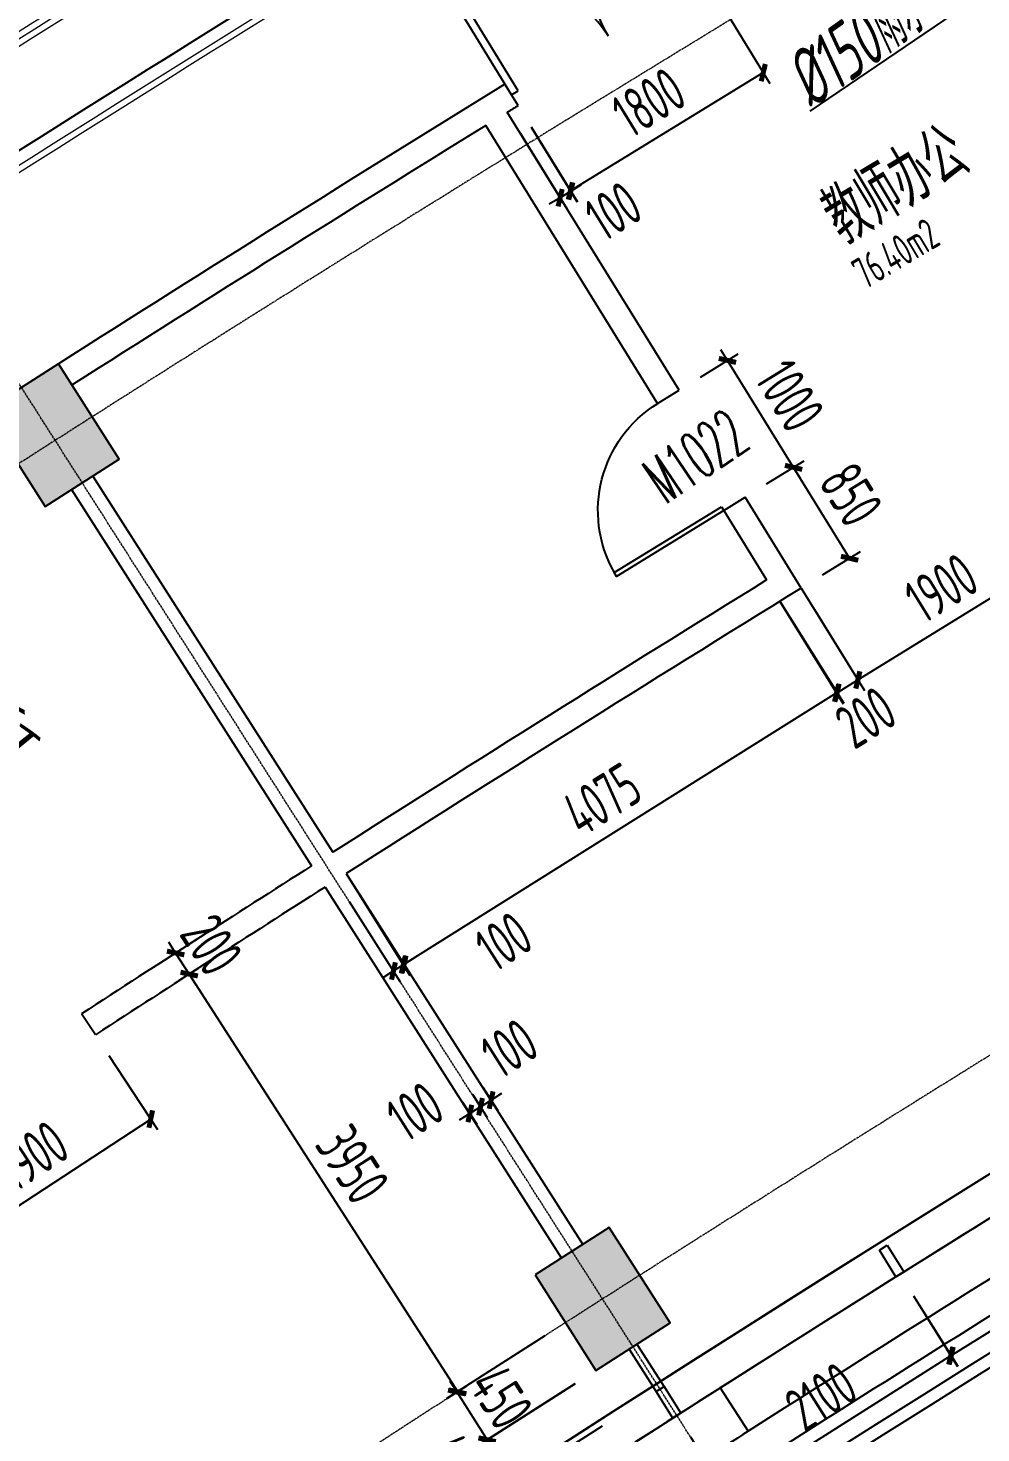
# Model space of a CAD drawing. Header units: millimetres. Extents: x 0 to 12110233, y -6694180 to 0.
# Drawn here: x 11616322 to 11623902, y -6447680 to -6436506 of the extents above; entities that cross this region are included whole.
import ezdxf
from ezdxf.enums import TextEntityAlignment as Align

# ---------------------------------------------------------------- set-up
doc = ezdxf.new("R2010")
doc.units = ezdxf.units.MM
doc.header["$LTSCALE"] = 10
doc.linetypes.add('A1-RG-AXIS-3~4F$0$CENTER', pattern=[50.8, 31.75, -6.35, 6.35, -6.35])
for name, color, linetype in [('A1-RD-3F$0$A-DIMS-1：100', 1, 'Continuous'), ('A1-RD-3F$0$A-GLAZ', 140, 'Continuous'), ('A1-RD-3F$0$A-louban', 5, 'Continuous'), ('A1-RG-AXIS-3~4F$0$A-COLU-HATH', 8, 'Continuous'), ('A1-RG-AXIS-3~4F$0$A-COLUMN', 7, 'Continuous'), ('A1-RI-F3$0$A-DIMS-1：100', 1, 'Continuous'), ('A1-RI-F3$0$A-DOOR', 32, 'Continuous'), ('A1-RI-F3$0$A-SYMB', 4, 'Continuous'), ('A1-RI-F3$0$A-SYMB-AREA', 4, 'Continuous'), ('A1-RI-F3$0$A-SYMB-NAME', 4, 'Continuous'), ('A1-RI-F3$0$A-TEXT', 4, 'Continuous'), ('A1-RI-F3$0$A-TEXT1', 4, 'Continuous'), ('A1-RI-F3$0$A-WALL', 7, 'Continuous'), ('A1-RI-F3$0$A1-RI-F3$0$A-DETL-PEN1', 245, 'Continuous'), ('A1-RI-F3$0$A1-RI-F3$0$A-DETL-PEN2', 233, 'Continuous'), ('A1-RI-F3$0$Crescent canopy$0$A-DETL-PEN1', 245, 'Continuous'), ('A1-RI-F3$0$Crescent canopy$0$A-DETL-PEN2', 233, 'Continuous'), ('A1-RI-F3$0$N-SYMB-DOOR', 13, 'Continuous'), ('A1-RI-F3$0$N-SYMB-DOOR1', 13, 'Continuous'), ('A1-RI-F3$0$N-SYMB-DOOR2', 13, 'Continuous')]:
    doc.layers.add(name, color=color, linetype=linetype)
doc.layers.add('A1-RG-AXIS-3~4F$0$A-GRID', color=1, linetype='A1-RG-AXIS-3~4F$0$CENTER', lineweight=9)
doc.layers.add('A1-RI-F3$0$A-STRA-HRAL', color=3, linetype='Continuous', lineweight=9)
doc.styles.add('A1-RD-3F$0$XD2008', font='xd-hzs.shx', dxfattribs={"width": 0.7, "bigfont": 'xd-hztxt.shx'})
doc.styles.add('A1-RI-F3$0$ECADI', font='gbeitc.shx', dxfattribs={"width": 0.7, "bigfont": 'gbcbig.shx'})
doc.styles.add('A1-RI-F3$0$ECADI-SYM', font='simplex.shx', dxfattribs={"width": 0.7, "bigfont": 'hztxt.shx'})
doc.styles.add('A1-RI-F3$0$XD2008', font='xd-hzs.shx', dxfattribs={"width": 0.7, "bigfont": 'xd-hztxt.shx'})
doc.dimstyles.new('A1-RD-3F$0$XD100$0', dxfattribs={"dimscale": 100, "dimtxt": 3.5, "dimasz": 1, "dimexe": 1, "dimexo": 2, "dimgap": 1, "dimtad": 1, "dimdec": 0, "dimdsep": 46, "dimtxsty": 'A1-RD-3F$0$XD2008', "dimblk1": 'A1-RD-3F$0$_ArchTick', "dimblk2": 'A1-RD-3F$0$_ArchTick', "dimsah": 1, "dimcen": 2.5, "dimclrd": 1, "dimclre": 1, "dimclrt": 4, "dimaunit": 1, "dimadec": 0, "dimazin": 0, "dimtfac": 1, "dimtdec": 0, "dimtix": 1, "dimtmove": 2, "dimatfit": 3, "dimfxl": 0, "dimtolj": 1, "dimtzin": 0, "dimarcsym": 0})
doc.dimstyles.new('A1-RI-F3$0$XD100$0', dxfattribs={"dimscale": 100, "dimtxt": 3.5, "dimasz": 2, "dimexe": 1, "dimexo": 2, "dimgap": 1, "dimtad": 1, "dimdec": 0, "dimdsep": 46, "dimtxsty": 'A1-RI-F3$0$XD2008', "dimblk1": 'A1-RI-F3$0$_ArchTick', "dimblk2": 'A1-RI-F3$0$_ArchTick', "dimsah": 1, "dimcen": 2.5, "dimclrd": 1, "dimclre": 1, "dimclrt": 4, "dimaunit": 1, "dimadec": 0, "dimazin": 0, "dimtfac": 1, "dimtdec": 0, "dimtix": 1, "dimtmove": 2, "dimatfit": 3, "dimfxl": 0, "dimtolj": 1, "dimtzin": 0, "dimarcsym": 0})

# ---------------------------------------------------------------- blocks, each defined once
blk = doc.blocks.new('A1-RD-3F$0$_ArchTick')
at = {"color": 0, "linetype": 'ByBlock', "const_width": 0.4}
blk.add_lwpolyline([(-0.5, -0.5), (0.5, 0.5)], dxfattribs=at)
blk = doc.blocks.new('*D644')
at = {"layer": 'A1-RD-3F$0$A-DIMS-1：100', "color": 1, "linetype": 'ByBlock', "lineweight": -2}
for p, q in [((11625147, -6445480), (11625498, -6446043)), ((11625445, -6445958), (11623662, -6447068)), ((11623365, -6446590), (11623715, -6447152))]:
    blk.add_line(p, q, dxfattribs=at)
at = {"layer": 'A1-RD-3F$0$A-DIMS-1：100', "color": 1, "linetype": 'ByBlock', "lineweight": -2, "xscale": 100, "yscale": 100, "zscale": 100}
for p, rotation in [((11625445, -6445958), 31.90329525814903), ((11623662, -6447068), 211.903295258149)]:
    blk.add_blockref('A1-RD-3F$0$_ArchTick', p, dxfattribs=dict(at, rotation=rotation))
at = {"layer": 'A1-RD-3F$0$A-DIMS-1：100', "color": 4, "linetype": 'ByBlock', "insert": (11624408, -6446279), "char_height": 350, "attachment_point": 5, "rotation": 31.9033, "style": 'A1-RD-3F$0$XD2008'}
blk.add_mtext('\\A1;2100', dxfattribs=at)
blk = doc.blocks.new('*D645')
at = {"layer": 'A1-RD-3F$0$A-DIMS-1：100', "color": 1, "linetype": 'ByBlock', "lineweight": -2}
for p, q in [((11623366, -6446589), (11623720, -6447149)), ((11623667, -6447065), (11621892, -6448187)), ((11621591, -6447711), (11621945, -6448272))]:
    blk.add_line(p, q, dxfattribs=at)
at = {"layer": 'A1-RD-3F$0$A-DIMS-1：100', "color": 1, "linetype": 'ByBlock', "lineweight": -2, "xscale": 100, "yscale": 100, "zscale": 100}
for p, rotation in [((11623667, -6447065), 32.30968482004107), ((11621892, -6448187), 212.3096848200411)]:
    blk.add_blockref('A1-RD-3F$0$_ArchTick', p, dxfattribs=dict(at, rotation=rotation))
at = {"layer": 'A1-RD-3F$0$A-DIMS-1：100', "color": 4, "linetype": 'ByBlock', "insert": (11622632, -6447393), "char_height": 350, "attachment_point": 5, "rotation": 32.3097, "style": 'A1-RD-3F$0$XD2008'}
blk.add_mtext('\\A1;2100', dxfattribs=at)
blk = doc.blocks.new('A1-RD-3F$0$chuangkuang')
at = {"linetype": 'ByBlock'}
for p, q in [((11593433, -6456040), (11593631, -6455887)), ((11593677, -6455946), (11593479, -6456099)), ((11593631, -6455887), (11593677, -6455946)), ((11593479, -6456099), (11593433, -6456040))]:
    blk.add_line(p, q, dxfattribs=at)
blk = doc.blocks.new('A1-RI-F3$0$A-X-D2-60$0$d1000')
at = {"layer": 'A1-RI-F3$0$A-DOOR'}
blk.add_lwpolyline([(1257258, 175907), (1257258, 175942), (1256258, 175942), (1256258, 175907)], close=True, dxfattribs=at)
blk.add_arc((1257258, 175942), 1000, 182.0058, 269.9549, dxfattribs=at)
blk = doc.blocks.new('A1-RI-F3$0$_ArchTick')
at = {"color": 0, "linetype": 'ByBlock', "const_width": 0.4}
blk.add_lwpolyline([(-0.5, -0.5), (0.5, 0.5)], dxfattribs=at)
blk = doc.blocks.new('*D167')
at = {"layer": 'A1-RI-F3$0$A-DIMS-1：100', "color": 1, "linetype": 'ByBlock', "lineweight": -2}
for p, q in [((11616965, -6444677), (11617353, -6445268)), ((11615709, -6446227), (11617298, -6445184)), ((11615377, -6445719), (11615764, -6446310))]:
    blk.add_line(p, q, dxfattribs=at)
at = {"layer": 'A1-RI-F3$0$A-DIMS-1：100', "color": 1, "linetype": 'ByBlock', "lineweight": -2, "xscale": 100, "yscale": 100, "zscale": 100}
for p, rotation in [((11617298, -6445184), 33.28227967649136), ((11615709, -6446227), 213.2822796764913)]:
    blk.add_blockref('A1-RI-F3$0$_ArchTick', p, dxfattribs=dict(at, rotation=rotation))
at = {"layer": 'A1-RI-F3$0$A-DIMS-1：100', "color": 4, "linetype": 'ByBlock', "insert": (11616353, -6445475), "char_height": 350, "attachment_point": 5, "rotation": 33.2823, "style": 'A1-RI-F3$0$XD2008'}
blk.add_mtext('\\A1;1900', dxfattribs=at)
blk = doc.blocks.new('*D174')
at = {"layer": 'A1-RI-F3$0$A-DIMS-1：100', "color": 1, "linetype": 'ByBlock', "lineweight": -2}
for p, q in [((11624196, -6440135), (11624593, -6440780)), ((11622923, -6441691), (11624541, -6440694)), ((11622578, -6441131), (11622976, -6441776))]:
    blk.add_line(p, q, dxfattribs=at)
at = {"layer": 'A1-RI-F3$0$A-DIMS-1：100', "color": 1, "linetype": 'ByBlock', "lineweight": -2, "xscale": 100, "yscale": 100, "zscale": 100}
for p, rotation in [((11624541, -6440694), 31.63686126478511), ((11622923, -6441691), 211.6368612647851)]:
    blk.add_blockref('A1-RI-F3$0$_ArchTick', p, dxfattribs=dict(at, rotation=rotation))
at = {"layer": 'A1-RI-F3$0$A-DIMS-1：100', "color": 4, "linetype": 'ByBlock', "insert": (11623588, -6440959), "char_height": 350, "attachment_point": 5, "rotation": 31.6369, "style": 'A1-RI-F3$0$XD2008'}
blk.add_mtext('\\A1;1900', dxfattribs=at)
blk = doc.blocks.new('*D175')
at = {"layer": 'A1-RI-F3$0$A-DIMS-1：100', "color": 1, "linetype": 'ByBlock', "lineweight": -2}
for p, q in [((11622473, -6440961), (11622976, -6441776)), ((11622303, -6441066), (11622806, -6441881)), ((11622754, -6441796), (11622924, -6441691))]:
    blk.add_line(p, q, dxfattribs=at)
at = {"layer": 'A1-RI-F3$0$A-DIMS-1：100', "color": 1, "linetype": 'ByBlock', "lineweight": -2, "xscale": 100, "yscale": 100, "zscale": 100}
for p, rotation in [((11622924, -6441691), 31.69766941868226), ((11622754, -6441796), 211.6976694186822)]:
    blk.add_blockref('A1-RI-F3$0$_ArchTick', p, dxfattribs=dict(at, rotation=rotation))
at = {"layer": 'A1-RI-F3$0$A-DIMS-1：100', "color": 4, "linetype": 'ByBlock', "insert": (11622986, -6441989), "char_height": 350, "attachment_point": 5, "rotation": 31.6977, "style": 'A1-RI-F3$0$XD2008'}
blk.add_mtext('\\A1;200', dxfattribs=at)
blk = doc.blocks.new('*D176')
at = {"layer": 'A1-RI-F3$0$A-DIMS-1：100', "color": 1, "linetype": 'ByBlock', "lineweight": -2}
for p, q in [((11622304, -6441065), (11622812, -6441875)), ((11622759, -6441790), (11619307, -6443957)), ((11618852, -6443231), (11619360, -6444041))]:
    blk.add_line(p, q, dxfattribs=at)
at = {"layer": 'A1-RI-F3$0$A-DIMS-1：100', "color": 1, "linetype": 'ByBlock', "lineweight": -2, "xscale": 100, "yscale": 100, "zscale": 100}
for p, rotation in [((11622759, -6441790), 32.10902400129523), ((11619307, -6443957), 212.1090240012952)]:
    blk.add_blockref('A1-RI-F3$0$_ArchTick', p, dxfattribs=dict(at, rotation=rotation))
at = {"layer": 'A1-RI-F3$0$A-DIMS-1：100', "color": 4, "linetype": 'ByBlock', "insert": (11620887, -6442641), "char_height": 350, "attachment_point": 5, "rotation": 32.109, "style": 'A1-RI-F3$0$XD2008'}
blk.add_mtext('\\A1;4075', dxfattribs=at)
blk = doc.blocks.new('*D177')
at = {"layer": 'A1-RI-F3$0$A-DIMS-1：100', "color": 1, "linetype": 'ByBlock', "lineweight": -2}
for p, q in [((11618877, -6443453), (11619283, -6444091)), ((11618961, -6443399), (11619367, -6444037)), ((11619314, -6443952), (11619398, -6443899)), ((11619229, -6444006), (11619145, -6444060)), ((11619229, -6444006), (11619314, -6443952))]:
    blk.add_line(p, q, dxfattribs=at)
at = {"layer": 'A1-RI-F3$0$A-DIMS-1：100', "color": 1, "linetype": 'ByBlock', "lineweight": -2, "xscale": 100, "yscale": 100, "zscale": 100}
for p, rotation in [((11619229, -6444006), 32.52037852255452), ((11619314, -6443952), 212.5203785225545)]:
    blk.add_blockref('A1-RI-F3$0$_ArchTick', p, dxfattribs=dict(at, rotation=rotation))
at = {"layer": 'A1-RI-F3$0$A-DIMS-1：100', "color": 4, "linetype": 'ByBlock', "insert": (11620106, -6443771), "char_height": 350, "attachment_point": 5, "rotation": 32.5204, "style": 'A1-RI-F3$0$XD2008'}
blk.add_mtext('\\A1;100', dxfattribs=at)
blk = doc.blocks.new('*D178')
at = {"layer": 'A1-RI-F3$0$A-DIMS-1：100', "color": 1, "linetype": 'ByBlock', "lineweight": -2}
for p, q in [((11622197, -6440132), (11622497, -6439947)), ((11622858, -6440723), (11622412, -6440000)), ((11622643, -6440856), (11622944, -6440670))]:
    blk.add_line(p, q, dxfattribs=at)
at = {"layer": 'A1-RI-F3$0$A-DIMS-1：100', "color": 1, "linetype": 'ByBlock', "lineweight": -2, "xscale": 100, "yscale": 100, "zscale": 100}
for p, rotation in [((11622412, -6440000), 121.6976694184013), ((11622858, -6440723), 301.6976694184013)]:
    blk.add_blockref('A1-RI-F3$0$_ArchTick', p, dxfattribs=dict(at, rotation=rotation))
at = {"layer": 'A1-RI-F3$0$A-DIMS-1：100', "color": 4, "linetype": 'ByBlock', "insert": (11622869, -6440217), "char_height": 350, "attachment_point": 5, "rotation": 301.6977, "style": 'A1-RI-F3$0$XD2008'}
blk.add_mtext('\\A1;850', dxfattribs=at)
blk = doc.blocks.new('*D179')
at = {"layer": 'A1-RI-F3$0$A-DIMS-1：100', "color": 1, "linetype": 'ByBlock', "lineweight": -2}
for p, q in [((11621671, -6439282), (11621971, -6439096)), ((11621886, -6439149), (11621834, -6439064)), ((11622412, -6440000), (11621886, -6439149)), ((11622197, -6440132), (11622497, -6439947)), ((11622412, -6440000), (11622464, -6440085))]:
    blk.add_line(p, q, dxfattribs=at)
at = {"layer": 'A1-RI-F3$0$A-DIMS-1：100', "color": 1, "linetype": 'ByBlock', "lineweight": -2, "xscale": 100, "yscale": 100, "zscale": 100}
for p, rotation in [((11621886, -6439149), 301.697669416297), ((11622412, -6440000), 121.697669416297)]:
    blk.add_blockref('A1-RI-F3$0$_ArchTick', p, dxfattribs=dict(at, rotation=rotation))
at = {"layer": 'A1-RI-F3$0$A-DIMS-1：100', "color": 4, "linetype": 'ByBlock', "insert": (11622383, -6439430), "char_height": 350, "attachment_point": 5, "rotation": 301.6977, "style": 'A1-RI-F3$0$XD2008'}
blk.add_mtext('\\A1;1000', dxfattribs=at)
blk = doc.blocks.new('*D180')
at = {"layer": 'A1-RI-F3$0$A-DIMS-1：100', "color": 1, "linetype": 'ByBlock', "lineweight": -2}
for p, q in [((11620325, -6437292), (11620692, -6437887)), ((11620240, -6437345), (11620607, -6437940)), ((11620640, -6437802), (11620725, -6437750)), ((11620555, -6437855), (11620469, -6437907)), ((11620640, -6437802), (11620555, -6437855))]:
    blk.add_line(p, q, dxfattribs=at)
at = {"layer": 'A1-RI-F3$0$A-DIMS-1：100', "color": 1, "linetype": 'ByBlock', "lineweight": -2, "xscale": 100, "yscale": 100, "zscale": 100}
for p, rotation in [((11620555, -6437855), 31.66921122844451), ((11620640, -6437802), 211.6692112284445)]:
    blk.add_blockref('A1-RI-F3$0$_ArchTick', p, dxfattribs=dict(at, rotation=rotation))
at = {"layer": 'A1-RI-F3$0$A-DIMS-1：100', "color": 4, "linetype": 'ByBlock', "insert": (11620978, -6437961), "char_height": 350, "attachment_point": 5, "rotation": 31.6692, "style": 'A1-RI-F3$0$XD2008'}
blk.add_mtext('\\A1;100', dxfattribs=at)
blk = doc.blocks.new('*D181')
at = {"layer": 'A1-RI-F3$0$A-DIMS-1：100', "color": 1, "linetype": 'ByBlock', "lineweight": -2}
for p, q in [((11621859, -6436352), (11622223, -6436946)), ((11620636, -6437801), (11622171, -6436860)), ((11620325, -6437293), (11620688, -6437886))]:
    blk.add_line(p, q, dxfattribs=at)
at = {"layer": 'A1-RI-F3$0$A-DIMS-1：100', "color": 1, "linetype": 'ByBlock', "lineweight": -2, "xscale": 100, "yscale": 100, "zscale": 100}
for p, rotation in [((11622171, -6436860), 31.48897489353568), ((11620636, -6437801), 211.4889748935356)]:
    blk.add_blockref('A1-RI-F3$0$_ArchTick', p, dxfattribs=dict(at, rotation=rotation))
at = {"layer": 'A1-RI-F3$0$A-DIMS-1：100', "color": 4, "linetype": 'ByBlock', "insert": (11621260, -6437096), "char_height": 350, "attachment_point": 5, "rotation": 31.489, "style": 'A1-RI-F3$0$XD2008'}
blk.add_mtext('\\A1;1800', dxfattribs=at)
blk = doc.blocks.new('A1-RI-F3$0$5erhfh')
at = {"layer": 'A1-RI-F3$0$A-SYMB-AREA', "style": 'A1-RI-F3$0$ECADI', "width": 0.7}
blk.add_attdef('340M2', text='', height=2.5, dxfattribs=at).set_placement((0, 1.25), align=Align.MIDDLE_LEFT)
at = {"layer": 'A1-RI-F3$0$A-SYMB-NAME', "style": 'A1-RI-F3$0$ECADI', "width": 0.7}
blk.add_attdef('CHINESENAME', (-12.29, 3.09), '', height=4.5, dxfattribs=at)
blk = doc.blocks.new('*D282')
at = {"layer": 'A1-RI-F3$0$A-DIMS-1：100', "color": 1, "linetype": 'ByBlock', "lineweight": -2}
for p, q in [((11617735, -6443709), (11617412, -6443917)), ((11617496, -6443863), (11617442, -6443778)), ((11617496, -6443863), (11617604, -6444031)), ((11617843, -6443877), (11617520, -6444085)), ((11617604, -6444031), (11617658, -6444115))]:
    blk.add_line(p, q, dxfattribs=at)
at = {"layer": 'A1-RI-F3$0$A-DIMS-1：100', "color": 1, "linetype": 'ByBlock', "lineweight": -2, "xscale": 100, "yscale": 100, "zscale": 100}
for p, rotation in [((11617496, -6443863), 302.6941280947215), ((11617604, -6444031), 122.6941280947215)]:
    blk.add_blockref('A1-RI-F3$0$_ArchTick', p, dxfattribs=dict(at, rotation=rotation))
at = {"layer": 'A1-RI-F3$0$A-DIMS-1：100', "color": 4, "linetype": 'ByBlock', "insert": (11617781, -6443798), "char_height": 350, "attachment_point": 5, "rotation": 302.6941, "style": 'A1-RI-F3$0$XD2008'}
blk.add_mtext('\\A1;200', dxfattribs=at)
blk = doc.blocks.new('*D283')
at = {"layer": 'A1-RI-F3$0$A-DIMS-1：100', "color": 1, "linetype": 'ByBlock', "lineweight": -2}
for p, q in [((11617675, -6443985), (11617520, -6444085)), ((11617604, -6444031), (11619740, -6447354)), ((11619811, -6447308), (11619656, -6447408))]:
    blk.add_line(p, q, dxfattribs=at)
at = {"layer": 'A1-RI-F3$0$A-DIMS-1：100', "color": 1, "linetype": 'ByBlock', "lineweight": -2, "xscale": 100, "yscale": 100, "zscale": 100}
for p, rotation in [((11617604, -6444031), 122.7326397888558), ((11619740, -6447354), 302.7326397888559)]:
    blk.add_blockref('A1-RI-F3$0$_ArchTick', p, dxfattribs=dict(at, rotation=rotation))
at = {"layer": 'A1-RI-F3$0$A-DIMS-1：100', "color": 4, "linetype": 'ByBlock', "insert": (11618903, -6445544), "char_height": 350, "attachment_point": 5, "rotation": 302.7326, "style": 'A1-RI-F3$0$XD2008'}
blk.add_mtext('\\A1;3950', dxfattribs=at)
blk = doc.blocks.new('*D284')
at = {"layer": 'A1-RI-F3$0$A-DIMS-1：100', "color": 1, "linetype": 'ByBlock', "lineweight": -2}
for p, q in [((11620432, -6446909), (11619647, -6447409)), ((11619732, -6447355), (11619678, -6447271)), ((11619732, -6447355), (11619974, -6447735)), ((11620673, -6447289), (11619889, -6447789)), ((11619974, -6447735), (11620027, -6447819))]:
    blk.add_line(p, q, dxfattribs=at)
at = {"layer": 'A1-RI-F3$0$A-DIMS-1：100', "color": 1, "linetype": 'ByBlock', "lineweight": -2, "xscale": 100, "yscale": 100, "zscale": 100}
for p, rotation in [((11619732, -6447355), 302.5203786183682), ((11619974, -6447735), 122.5203786183683)]:
    blk.add_blockref('A1-RI-F3$0$_ArchTick', p, dxfattribs=dict(at, rotation=rotation))
at = {"layer": 'A1-RI-F3$0$A-DIMS-1：100', "color": 4, "linetype": 'ByBlock', "insert": (11620085, -6447397), "char_height": 350, "attachment_point": 5, "rotation": 302.5204, "style": 'A1-RI-F3$0$XD2008'}
blk.add_mtext('\\A1;450', dxfattribs=at)
blk = doc.blocks.new('*D285')
at = {"layer": 'A1-RI-F3$0$A-DIMS-1：100', "color": 1, "linetype": 'ByBlock', "lineweight": -2}
for p, q in [((11620674, -6447289), (11619890, -6447790)), ((11620889, -6447626), (11620106, -6448127)), ((11619974, -6447736), (11620190, -6448073))]:
    blk.add_line(p, q, dxfattribs=at)
at = {"layer": 'A1-RI-F3$0$A-DIMS-1：100', "color": 1, "linetype": 'ByBlock', "lineweight": -2, "xscale": 100, "yscale": 100, "zscale": 100}
for p, rotation in [((11619974, -6447736), 122.5881871758488), ((11620190, -6448073), 302.5881871758488)]:
    blk.add_blockref('A1-RI-F3$0$_ArchTick', p, dxfattribs=dict(at, rotation=rotation))
at = {"layer": 'A1-RI-F3$0$A-DIMS-1：100', "color": 4, "linetype": 'ByBlock', "insert": (11619728, -6447932), "char_height": 350, "attachment_point": 5, "rotation": 302.5882, "style": 'A1-RI-F3$0$XD2008'}
blk.add_mtext('\\A1;400', dxfattribs=at)
blk = doc.blocks.new('*D290')
at = {"layer": 'A1-RI-F3$0$A-DIMS-1：100', "color": 1, "linetype": 'ByBlock', "lineweight": -2}
for p, q in [((11619857, -6444985), (11619975, -6445171)), ((11619941, -6444931), (11620060, -6445117)), ((11620006, -6445033), (11620090, -6444979)), ((11619922, -6445086), (11619837, -6445140)), ((11619922, -6445086), (11620006, -6445033))]:
    blk.add_line(p, q, dxfattribs=at)
at = {"layer": 'A1-RI-F3$0$A-DIMS-1：100', "color": 1, "linetype": 'ByBlock', "lineweight": -2, "xscale": 100, "yscale": 100, "zscale": 100}
for p, rotation in [((11619922, -6445086), 32.52037861886212), ((11620006, -6445033), 212.5203786188621)]:
    blk.add_blockref('A1-RI-F3$0$_ArchTick', p, dxfattribs=dict(at, rotation=rotation))
at = {"layer": 'A1-RI-F3$0$A-DIMS-1：100', "color": 4, "linetype": 'ByBlock', "insert": (11620152, -6444621), "char_height": 350, "attachment_point": 5, "rotation": 32.5204, "style": 'A1-RI-F3$0$XD2008'}
blk.add_mtext('\\A1;100', dxfattribs=at)
blk = doc.blocks.new('*D291')
at = {"layer": 'A1-RI-F3$0$A-DIMS-1：100', "color": 1, "linetype": 'ByBlock', "lineweight": -2}
for p, q in [((11619863, -6444995), (11619975, -6445171)), ((11619837, -6445140), (11619753, -6445194)), ((11619779, -6445049), (11619891, -6445224)), ((11619922, -6445086), (11619837, -6445140)), ((11619922, -6445086), (11620006, -6445033))]:
    blk.add_line(p, q, dxfattribs=at)
at = {"layer": 'A1-RI-F3$0$A-DIMS-1：100', "color": 1, "linetype": 'ByBlock', "lineweight": -2, "xscale": 100, "yscale": 100, "zscale": 100}
for p, rotation in [((11619922, -6445086), 212.5203786195741), ((11619837, -6445140), 32.52037861957412)]:
    blk.add_blockref('A1-RI-F3$0$_ArchTick', p, dxfattribs=dict(at, rotation=rotation))
at = {"layer": 'A1-RI-F3$0$A-DIMS-1：100', "color": 4, "linetype": 'ByBlock', "insert": (11619401, -6445124), "char_height": 350, "attachment_point": 5, "rotation": 32.5204, "style": 'A1-RI-F3$0$XD2008'}
blk.add_mtext('\\A1;100', dxfattribs=at)
blk = doc.blocks.new('A1-RI-F3$0$mc')
at = {"layer": 'A1-RI-F3$0$N-SYMB-DOOR', "style": 'A1-RI-F3$0$ECADI-SYM', "width": 0.7}
for tag, p in [('门窗主编号1', (55.7, -311.3)), ('门窗主编号2', (667.6, -311.3))]:
    blk.add_attdef(tag, p, '', height=180, dxfattribs=at)
at = {"layer": 'A1-RI-F3$0$N-SYMB-DOOR', "style": 'A1-RI-F3$0$ECADI-SYM', "width": 0.7, "flags": 1}
for tag, p in [('洞口尺寸(宽X高)', (55.6, -717.2)), ('备注', (57.1, -921.2))]:
    blk.add_attdef(tag, p, '', height=180, dxfattribs=at)
at = {"layer": 'A1-RI-F3$0$N-SYMB-DOOR1', "style": 'A1-RI-F3$0$ECADI-SYM', "width": 0.7}
blk.add_attdef('门窗辅编号1', (55.7, -516.1), '', height=180, dxfattribs=at)
at = {"layer": 'A1-RI-F3$0$N-SYMB-DOOR2', "style": 'A1-RI-F3$0$ECADI-SYM', "width": 0.7}
blk.add_attdef('门窗辅编号2', (311.5, -516.1), '', height=180, dxfattribs=at)
blk = doc.blocks.new('A1-RG-AXIS-3~4F$0$colu')
at = {"layer": 'A1-RG-AXIS-3~4F$0$A-COLU-HATH', "linetype": 'ByBlock'}
h = blk.add_hatch(color=256, dxfattribs=at)
h.paths.add_polyline_path([(11645506, -6407138), (11645842, -6407864), (11645388, -6408074), (11645053, -6407348)])
h.paths.add_polyline_path([(11672567, -6404095), (11672841, -6404846), (11673311, -6404675), (11673037, -6403924)])
h.paths.add_polyline_path([(11669749, -6396288), (11670092, -6397229), (11670562, -6397058), (11670219, -6396117)])
h.paths.add_polyline_path([(11648218, -6414201), (11648554, -6414927), (11649008, -6414718), (11648672, -6413991)])
h.paths.add_polyline_path([(11630302, -6423285), (11630693, -6423983), (11631129, -6423739), (11630739, -6423040)])
h.paths.add_polyline_path([(11626248, -6416039), (11626639, -6416737), (11627075, -6416493), (11626684, -6415795)])
h.paths.add_polyline_path([(11604911, -6438704), (11605417, -6439448), (11605996, -6439055), (11605490, -6438311)])
h.paths.add_polyline_path([(11612319, -6433818), (11612802, -6434577), (11613393, -6434200), (11612909, -6433442)])
h.paths.add_polyline_path([(11678236, -6409178), (11678568, -6410121), (11679228, -6409889), (11678897, -6408946)])
h.paths.add_polyline_path([(11591264, -6433839), (11591159, -6433557), (11590222, -6433908), (11590400, -6434382)])
h.paths.add_polyline_path([(11582706, -6437301), (11582516, -6436795), (11581580, -6437146), (11581700, -6437471)])
h.paths.add_polyline_path([(11606395, -6455924), (11606921, -6456654), (11607489, -6456244), (11606962, -6455514)])
h.paths.add_polyline_path([(11613307, -6451074), (11613812, -6451818), (11614392, -6451425), (11613886, -6450680)])
h.paths.add_polyline_path([(11620356, -6446424), (11620839, -6447183), (11621430, -6446806), (11620946, -6446047)])
h.paths.add_polyline_path([(11627535, -6441978), (11627997, -6442751), (11628598, -6442392), (11628136, -6441619)])
h.paths.add_polyline_path([(11634839, -6437741), (11635279, -6438526), (11635889, -6438184), (11635450, -6437399)])
h.paths.add_polyline_path([(11642262, -6433715), (11642678, -6434512), (11643299, -6434188), (11642882, -6433391)])
h.paths.add_polyline_path([(11657439, -6426310), (11657809, -6427131), (11658447, -6426843), (11658077, -6426022)])
h.paths.add_polyline_path([(11665180, -6422938), (11665527, -6423769), (11666173, -6423499), (11665826, -6422668)])
h.paths.add_polyline_path([(11673015, -6419789), (11673338, -6420629), (11673991, -6420379), (11673669, -6419538)])
h.paths.add_polyline_path([(11675949, -6402668), (11676281, -6403611), (11676941, -6403379), (11676610, -6402436)])
h.paths.add_polyline_path([(11632163, -6412872), (11631542, -6413196), (11632283, -6414615), (11632904, -6414290)])
h.paths.add_polyline_path([(11648553, -6404923), (11647915, -6405211), (11648573, -6406669), (11649211, -6406381)])
h.paths.add_polyline_path([(11590472, -6449024), (11591080, -6449817), (11591635, -6449392), (11591027, -6448598)])
h.paths.add_polyline_path([(11601626, -6449315), (11602153, -6450044), (11602720, -6449635), (11602194, -6448905)])
h.paths.add_polyline_path([(11597647, -6443800), (11598174, -6444530), (11598741, -6444120), (11598215, -6443391)])
h.paths.add_polyline_path([(11600306, -6431919), (11600812, -6432664), (11601391, -6432270), (11600885, -6431526)])
h.paths.add_polyline_path([(11615974, -6439552), (11616458, -6440311), (11617048, -6439934), (11616564, -6439175)])
h.paths.add_polyline_path([(11615655, -6422109), (11616117, -6422881), (11616718, -6422522), (11616256, -6421750)])
h.paths.add_polyline_path([(11619863, -6429147), (11620325, -6429919), (11620926, -6429560), (11620464, -6428788)])
h.paths.add_polyline_path([(11630859, -6430629), (11631299, -6431414), (11631910, -6431072), (11631470, -6430287)])
h.paths.add_polyline_path([(11627539, -6424694), (11627978, -6425480), (11628589, -6425138), (11628150, -6424353)])
h.paths.add_polyline_path([(11638488, -6426491), (11638905, -6427289), (11639525, -6426965), (11639108, -6426167)])
h.paths.add_polyline_path([(11646232, -6422575), (11646626, -6423384), (11647255, -6423078), (11646862, -6422268)])
h.paths.add_polyline_path([(11654086, -6418882), (11654456, -6419702), (11655094, -6419414), (11654724, -6418594)])
h.paths.add_polyline_path([(11659423, -6409141), (11659770, -6409971), (11660416, -6409702), (11660069, -6408871)])
h.paths.add_polyline_path([(11662042, -6415416), (11662388, -6416247), (11663034, -6415977), (11662688, -6415147)])
h.paths.add_polyline_path([(11670094, -6412181), (11670417, -6413021), (11671070, -6412770), (11670748, -6411930)])
edge = h.paths.add_edge_path()
edge.add_arc((11595249, -6454684), 425, 0, 360)
h.paths.add_polyline_path([(11585545, -6442594), (11586154, -6443388), (11586709, -6442962), (11586101, -6442168)])
h.paths.add_polyline_path([(11592849, -6437150), (11593376, -6437880), (11593943, -6437471), (11593417, -6436741)])
h.paths.add_polyline_path([(11608730, -6444330), (11609235, -6445075), (11609815, -6444682), (11609309, -6443937)])
h.paths.add_polyline_path([(11607910, -6426904), (11608394, -6427663), (11608984, -6427286), (11608500, -6426527)])
h.paths.add_polyline_path([(11623353, -6434983), (11623815, -6435756), (11624415, -6435396), (11623953, -6434624)])
h.paths.add_polyline_path([(11623535, -6417538), (11623974, -6418324), (11624585, -6417982), (11624146, -6417197)])
h.paths.add_polyline_path([(11635339, -6420464), (11635756, -6421262), (11636376, -6420938), (11635960, -6420140)])
h.paths.add_polyline_path([(11643258, -6416460), (11643651, -6417269), (11644281, -6416963), (11643887, -6416153)])
h.paths.add_polyline_path([(11651288, -6412684), (11651658, -6413504), (11652296, -6413216), (11651926, -6412396)])
h.paths.add_polyline_path([(11656266, -6401573), (11656651, -6402496), (11657297, -6402226), (11656912, -6401304)])
h.paths.add_polyline_path([(11664718, -6398177), (11665077, -6399111), (11665730, -6398860), (11665372, -6397926)])
h.paths.add_polyline_path([(11667657, -6405832), (11667980, -6406673), (11668633, -6406422), (11668311, -6405582)])
h.paths.add_polyline_path([(11673265, -6395025), (11673596, -6395969), (11674256, -6395737), (11673925, -6394793)])
edge = h.paths.add_edge_path()
edge.add_arc((11681417, -6417175), 425, 0, 360)
edge = h.paths.add_edge_path()
edge.add_arc((11600176, -6461115), 425, 0, 360)
edge = h.paths.add_edge_path()
edge.add_arc((11640554, -6410101), 425, 0, 360)
at = {"layer": 'A1-RG-AXIS-3~4F$0$A-COLUMN'}
for points in [[(11615974, -6439552), (11616458, -6440311), (11617048, -6439934), (11616564, -6439175)], [(11620356, -6446424), (11620839, -6447183), (11621430, -6446806), (11620946, -6446047)]]:
    blk.add_lwpolyline(points, close=True, dxfattribs=at)
blk = doc.blocks.new('A1-RG-AXIS-3~4F')
at = {"layer": 'A1-RG-AXIS-3~4F$0$A-GRID', "linetype": 'A1-RG-AXIS-3~4F$0$CENTER', "ltscale": 0.05}
blk.add_lwpolyline([(11682866.1, -6392336.6, 0.1037295), (11569674.9, -6456283.6, 0.1037295)], format="xyb", dxfattribs=at)
at = {"layer": 'A1-RG-AXIS-3~4F$0$A-GRID', "ltscale": 0.05}
for points in [[(11690526.5, -6414141.6, 0.1045271), (11584753.6, -6473784.9, 0.1045271)], [(11691982.6, -6418505.7, 0.1046376), (11587756.3, -6477270.1)]]:
    blk.add_lwpolyline(points, format="xyb", dxfattribs=at)
at = {"layer": 'A1-RG-AXIS-3~4F$0$A-GRID', "linetype": 'A1-RG-AXIS-3~4F$0$CENTER', "ltscale": 0.05}
blk.add_lwpolyline([(11626002.1, -6454628.9), (11603635.8, -6419548.3)], dxfattribs=at)
blk.add_arc((11778731.9, -6694178.6), 308600, 107.574373, 131.323037, dxfattribs=at)
at = {"layer": 'A1-RG-AXIS-3~4F$0$A-GRID', "ltscale": 0.05}
blk.add_arc((11778731.9, -6694178.6), 301700, 107.53359, 131.336201, dxfattribs=at)
at = {"layer": 'A1-RG-AXIS-3~4F$0$A-COLU-HATH', "linetype": 'ByBlock'}
blk.add_blockref('A1-RG-AXIS-3~4F$0$colu', (0, 0), dxfattribs=at)
blk = doc.blocks.new('A1-RI-F3$0$1500')
at = {"layer": 'A1-RI-F3$0$A-DOOR'}
for p, q in [((0, 100), (0, 850)), ((51.4, 100), (51.4, 848.2)), ((1448.6, 100), (1448.6, 848.2)), ((1500, 100), (1500, 850)), ((0, 100), (51.4, 100)), ((1500, 100), (1448.6, 100))]:
    blk.add_line(p, q, dxfattribs=at)
for centre, start, end in [((0, 100), 0, 90), ((1500, 100), 90, 180)]:
    blk.add_arc(centre, 750, start, end, dxfattribs=at)
blk = doc.blocks.new('A1-RI-F3$0$A1-RI-F3$0$CRESCENT')
at = {"layer": 'A1-RI-F3$0$A1-RI-F3$0$A-DETL-PEN1'}
for radius, start, end in [(291580, 107.79006, 130.53329), (291480, 107.79008, 130.53322), (290140, 107.79045, 130.53224), (290040, 107.79047, 130.53216)]:
    blk.add_arc((761388, 423551), radius, start, end, dxfattribs=at)
at = {"layer": 'A1-RI-F3$0$A1-RI-F3$0$A-DETL-PEN2'}
blk.add_line((604483, 670394), (604704, 670049), dxfattribs=at)
for centre, radius, start, end in [((761380, 423550), 288986, 105.8232, 130.74813), ((761380, 423550), 286271, 105.7964, 131.29161), ((761380, 423550), 285986, 105.79356, 131.34926), ((761384, 423558), 292482, 121.72715, 122.44199), ((761384, 423558), 292072, 121.72719, 122.44188), ((761384, 423558), 291822, 121.72722, 122.44181), ((761421, 423500), 292551, 122.44196, 122.59864), ((761421, 423500), 292141, 122.44185, 122.59875), ((761384, 423558), 289782, 121.72743, 122.44126)]:
    blk.add_arc(centre, radius, start, end, dxfattribs=at)
blk = doc.blocks.new('A1-RI-F3$0$Crescent canopy$0$CRESCENT')
at = {"layer": 'A1-RI-F3$0$Crescent canopy$0$A-DETL-PEN1'}
for radius, start, end in [(291580, 107.79006, 130.53329), (291480, 107.79008, 130.53322), (290140, 107.79045, 130.53224), (290040, 107.79047, 130.53216)]:
    blk.add_arc((761388, 423551), radius, start, end, dxfattribs=at)
at = {"layer": 'A1-RI-F3$0$Crescent canopy$0$A-DETL-PEN2'}
blk.add_line((604483, 670394), (604704, 670049), dxfattribs=at)
for centre, radius, start, end in [((761384, 423558), 292482, 121.72715, 122.44199), ((761384, 423558), 292072, 121.72719, 122.44188), ((761384, 423558), 291822, 121.72722, 122.44181), ((761421, 423500), 292551, 122.44196, 122.59864), ((761421, 423500), 292141, 122.44185, 122.59875)]:
    blk.add_arc(centre, radius, start, end, dxfattribs=at)
blk = doc.blocks.new('A1-RD-3F')
at = {"layer": 'A1-RD-3F$0$A-GLAZ', "ltscale": 0.25}
for radius, start, end in [(292500, 108.926088, 127.887577), (292800, 117.388439, 127.828852)]:
    blk.add_arc((11778731.9, -6694178.6), radius, start, end, dxfattribs=at)
at = {"layer": 'A1-RD-3F$0$A-louban'}
blk.add_lwpolyline([(11592588.1, -6454464.8), (11599156.3, -6462911.6, -0.0824084), (11683479, -6417305.5)], format="xyb", dxfattribs=at)
blk.add_lwpolyline([(11620099.3, -6432273.8, -0.0011445), (11621300, -6431550.3), (11621146, -6431292.8, 0.0212414), (11599681.6, -6445423.8), (11601257.4, -6447607.7, -0.0209655), (11622531.6, -6433610.2), (11622172.4, -6433009.4, 0.0011429), (11620980, -6433727.9)], format="xyb", close=True, dxfattribs=at)
at = {"linetype": 'ByBlock'}
for p, rotation in [((4036443.1, -17333535.8), 84.2410352396298), ((4110885.6, -17387376.9), 84.64117453949787)]:
    blk.add_blockref('A1-RD-3F$0$chuangkuang', p, dxfattribs=dict(at, rotation=rotation))
at = {"layer": 'A1-RD-3F$0$A-DIMS-1：100', "color": 3, "linetype": 'ByBlock'}
for p1, p2, picture, middle in [((11625041.6, -6445310.1), (11623258.8, -6446419.9), '*D644', (11624408, -6446279.2)), ((11623258.8, -6446419.9), (11621484, -6447542.4), '*D645', (11622632.1, -6447393.5))]:
    dim = blk.add_aligned_dim(p1=p1, p2=p2, distance=762.9, dimstyle='A1-RD-3F$0$XD100$0', override={"dimasz": 1}, dxfattribs=at)
    dim.commit()
    dim.dimension.update_dxf_attribs({"geometry": picture, "text_midpoint": middle})
blk = doc.blocks.new('A1-RI-F3')
at = {"layer": 'A1-RI-F3$0$A-STRA-HRAL', "ltscale": 0.25}
for radius, start, end in [(306650, 120.912329, 125.773847), (306600, 120.921679, 125.764492), (306500, 120.940388, 125.745783), (306150, 120.921748, 123.110581), (306100, 120.912396, 123.110582), (306200, 120.940452, 123.054465), (304600, 120.912581, 123.110613), (304550, 120.921993, 123.110614), (304500, 120.940817, 123.054497), (303800, 120.940969, 125.745206), (303650, 120.912698, 125.773477), (303700, 120.922125, 125.764051)]:
    blk.add_arc((11778731.9, -6694178.6), radius, start, end, dxfattribs=at)
at = {"layer": 'A1-RI-F3$0$A-SYMB'}
blk.add_lwpolyline([(11623656.5, -6435695.8), (11623678.3, -6436394.4), (11622542.4, -6437165.9)], dxfattribs=at)
at = {"layer": 'A1-RI-F3$0$A-WALL', "linetype": 'ByBlock'}
for p, q in [((11620220, -6437122), (11620114.9, -6436951.8)), ((11621501.1, -6439386.7), (11620134.9, -6437174.5)), ((11621330.9, -6439491.8), (11619964.8, -6437279.6)), ((11621330.9, -6439491.8), (11621501.1, -6439386.7)), ((11616837.5, -6440068.6), (11618746, -6443062)), ((11616668.9, -6440176.1), (11618577.3, -6443169.5)), ((11621856.3, -6440342.6), (11622026.5, -6440237.5)), ((11622473.2, -6440960.9), (11622026.5, -6440237.5)), ((11621856.3, -6440342.6), (11622198, -6440895.8)), ((11618853.5, -6443230.6), (11620735.1, -6446181.8)), ((11618684.9, -6443338.2), (11620566.5, -6446289.3)), ((11616857.7, -6444513.4), (11616747.8, -6444346.3)), ((11621103, -6447014.6), (11621344.9, -6447394.1)), ((11621166.2, -6446974.3), (11621408.2, -6447353.8))]:
    blk.add_line(p, q, dxfattribs=at)
for radius, start, end in [(302200.2, 121.65975, 122.45402), (302000.2, 121.659725, 121.678697), (302000.2, 121.716642, 122.453976), (297750, 121.716912, 122.501136), (297550, 121.678414, 122.501123), (297750, 122.539621, 122.958227), (297550, 122.539634, 122.957968)]:
    blk.add_arc((11778731.9, -6694178.6), radius, start, end, dxfattribs=at)
for name, p in [('A1-RG-AXIS-3~4F', (0, 0)), ('A1-RI-F3$0$Crescent canopy$0$CRESCENT', (11017346, -7117715.9))]:
    blk.add_blockref(name, p)
at = {"color": 3, "linetype": 'ByBlock'}
blk.add_blockref('A1-RD-3F', (0, 0), dxfattribs=at)
at = {"layer": 'A1-RI-F3$0$A-DOOR', "xscale": 1.199999999860173, "yscale": 1.199999999860173, "zscale": 1.199999999860173, "rotation": 31.35965533756887}
blk.add_blockref('A1-RI-F3$0$1500', (11620229.8, -6437139.1), dxfattribs=at)
at = {"layer": 'A1-RI-F3$0$A-DOOR', "xscale": -1, "rotation": 211.6091852531501}
blk.add_blockref('A1-RI-F3$0$A-X-D2-60$0$d1000', (10458906.1, -6949460.4), dxfattribs=at)
at = {"layer": 'A1-RI-F3$0$A-SYMB-NAME'}
ref = blk.add_blockref('A1-RI-F3$0$5erhfh', (11624035.9, -6437886.7), dxfattribs=dict(at, xscale=99.99999999973774, yscale=99.99999999973774, zscale=99.99999999973774, rotation=30.87496021015243))
ref.add_attrib('340M2', '76.40m2', (11622982.5, -6438588.1), dxfattribs={"layer": 'A1-RI-F3$0$A-SYMB-AREA', "height": 250, "rotation": 30.87496, "style": 'A1-RI-F3$0$XD2008', "width": 0.7})
ref.add_attrib('CHINESENAME', '教师办公', (11622822.4, -6438252.5), dxfattribs={"height": 450, "rotation": 30.87496, "style": 'A1-RI-F3$0$XD2008', "width": 0.7})
ref = blk.add_blockref('A1-RI-F3$0$5erhfh', (11616647.7, -6442402.5), dxfattribs=dict(at, xscale=100.0000000001158, yscale=100.0000000001158, zscale=100.0000000001158, rotation=32.52037861876819))
ref.add_attrib('340M2', '75.55m2', (11615614.9, -6443133.8), dxfattribs={"layer": 'A1-RI-F3$0$A-SYMB-AREA', "height": 250, "rotation": 32.52038, "style": 'A1-RI-F3$0$XD2008', "width": 0.7})
ref.add_attrib('CHINESENAME', '教师办公', (11615445.2, -6442803), dxfattribs={"height": 450, "rotation": 32.52038, "style": 'A1-RI-F3$0$XD2008', "width": 0.7})
at = {"layer": 'A1-RI-F3$0$A-TEXT'}
ref = blk.add_blockref('A1-RI-F3$0$5erhfh', (11623735.3, -6436693), dxfattribs=dict(at, xscale=100.000000000481, yscale=100, zscale=100.0000000001352, rotation=35.49090450798322))
ref.add_attrib('CHINESENAME', '%%c150雨水管', (11622555.2, -6437155.3), dxfattribs={"layer": 'A1-RI-F3$0$A-SYMB-NAME', "height": 450, "rotation": 35.4909, "style": 'A1-RI-F3$0$ECADI', "width": 0.7})
at = {"layer": 'A1-RI-F3$0$Crescent canopy$0$A-DETL-PEN2'}
blk.add_blockref('A1-RI-F3$0$A1-RI-F3$0$CRESCENT', (11017346, -7117715.9), dxfattribs=at)
at = {"layer": 'A1-RI-F3$0$N-SYMB-DOOR'}
ref = blk.add_blockref('A1-RI-F3$0$mc', (11621903.2, -6439390.9), dxfattribs=dict(at, xscale=-1.4999999992589, yscale=1.499999999068677, rotation=34.0785992379885))
ref.add_attrib('门窗主编号1', 'M1022', (11621393, -6440299.7), dxfattribs={"height": 375, "rotation": 34.0786, "style": 'A1-RI-F3$0$ECADI-SYM', "width": 0.5})
at = {"layer": 'A1-RI-F3$0$A-TEXT1', "style": 'A1-RI-F3$0$ECADI', "width": 0.7}
for tag, p in [('（-0.050）', (11743140.2, -6434229.8)), ('（结构标高）', (11749919, -6434229.8))]:
    blk.add_attdef(tag, p, '', height=321.4, dxfattribs=at)
at = {"layer": 'A1-RI-F3$0$A-DIMS-1：100', "linetype": 'ByBlock'}
for p1, p2, distance, picture, middle in [((11620220, -6437122), (11621755, -6436181.8), -795.7, '*D181', (11621259.5, -6437096)), ((11622026.5, -6440237.5), (11621501.1, -6439386.7), -452.8, '*D179', (11622383, -6439429.7)), ((11622473.2, -6440960.9), (11622026.5, -6440237.5), -452.8, '*D178', (11622869.1, -6440216.8)), ((11622473.2, -6440960.9), (11624090.9, -6439964.3), -857.6, '*D174', (11623587.6, -6440958.6)), ((11622198, -6440895.8), (11618746, -6443062), 1056.1, '*D176', (11620887.2, -6442640.5)), ((11617903.7, -6443600.7), (11618011.7, -6443769), -484.7, '*D282', (11617781.2, -6443798.1)), ((11617843.4, -6443877), (11619979.3, -6447199.8), -284.7, '*D283', (11618903.2, -6445543.7)), ((11615266.8, -6445552.1), (11616855.1, -6444509.5), -806.8, '*D167', (11616352.8, -6445475.3)), ((11620600.2, -6446801.6), (11620842.1, -6447181), -1030, '*D284', (11620084.5, -6447397.2))]:
    dim = blk.add_aligned_dim(p1=p1, p2=p2, distance=distance, dimstyle='A1-RI-F3$0$XD100$0', override={"dimasz": 1, "dimadec": 2, "dimazin": 2}, dxfattribs=at)
    dim.commit()
    dim.dimension.update_dxf_attribs({"geometry": picture, "text_midpoint": middle})
for base, p1, p2, angle, picture, middle in [((11620554.6, -6437854.8), (11620220, -6437122), (11620134.9, -6437174.5), 211.66921, '*D180', (11620978.4, -6437961.5)), ((11622923.8, -6441690.5), (11622198, -6440895.8), (11622368.1, -6440790.7), 31.69767, '*D175', (11622986.4, -6441989.2)), ((11619313.7, -6443952.5), (11618769.2, -6443284.4), (11618853.5, -6443230.6), 32.52038, '*D177', (11620105.9, -6443770.6)), ((11620006, -6445032.6), (11619749.6, -6444816.4), (11619833.9, -6444762.7), 32.52038, '*D290', (11620152.1, -6444621.4)), ((11619837.4, -6445140.1), (11619755.9, -6444826.4), (11619671.6, -6444880.1), 212.52038, '*D291', (11619401.3, -6445123.6)), ((11620189.8, -6448072.9), (11620842.1, -6447181), (11621057.6, -6447518.2), 302.58819, '*D285', (11619728.5, -6447931.7))]:
    dim = blk.add_linear_dim(base=base, p1=p1, p2=p2, angle=angle, dimstyle='A1-RI-F3$0$XD100$0', override={"dimasz": 1, "dimadec": 2, "dimazin": 2}, dxfattribs=at)
    dim.commit()
    dim.dimension.update_dxf_attribs({"geometry": picture, "text_midpoint": middle, "dimtype": 129})

msp = doc.modelspace()

# ---------------------------------------------------------------- block references
msp.add_blockref('A1-RI-F3', (0, 0))

doc.saveas('drawing.dxf')
